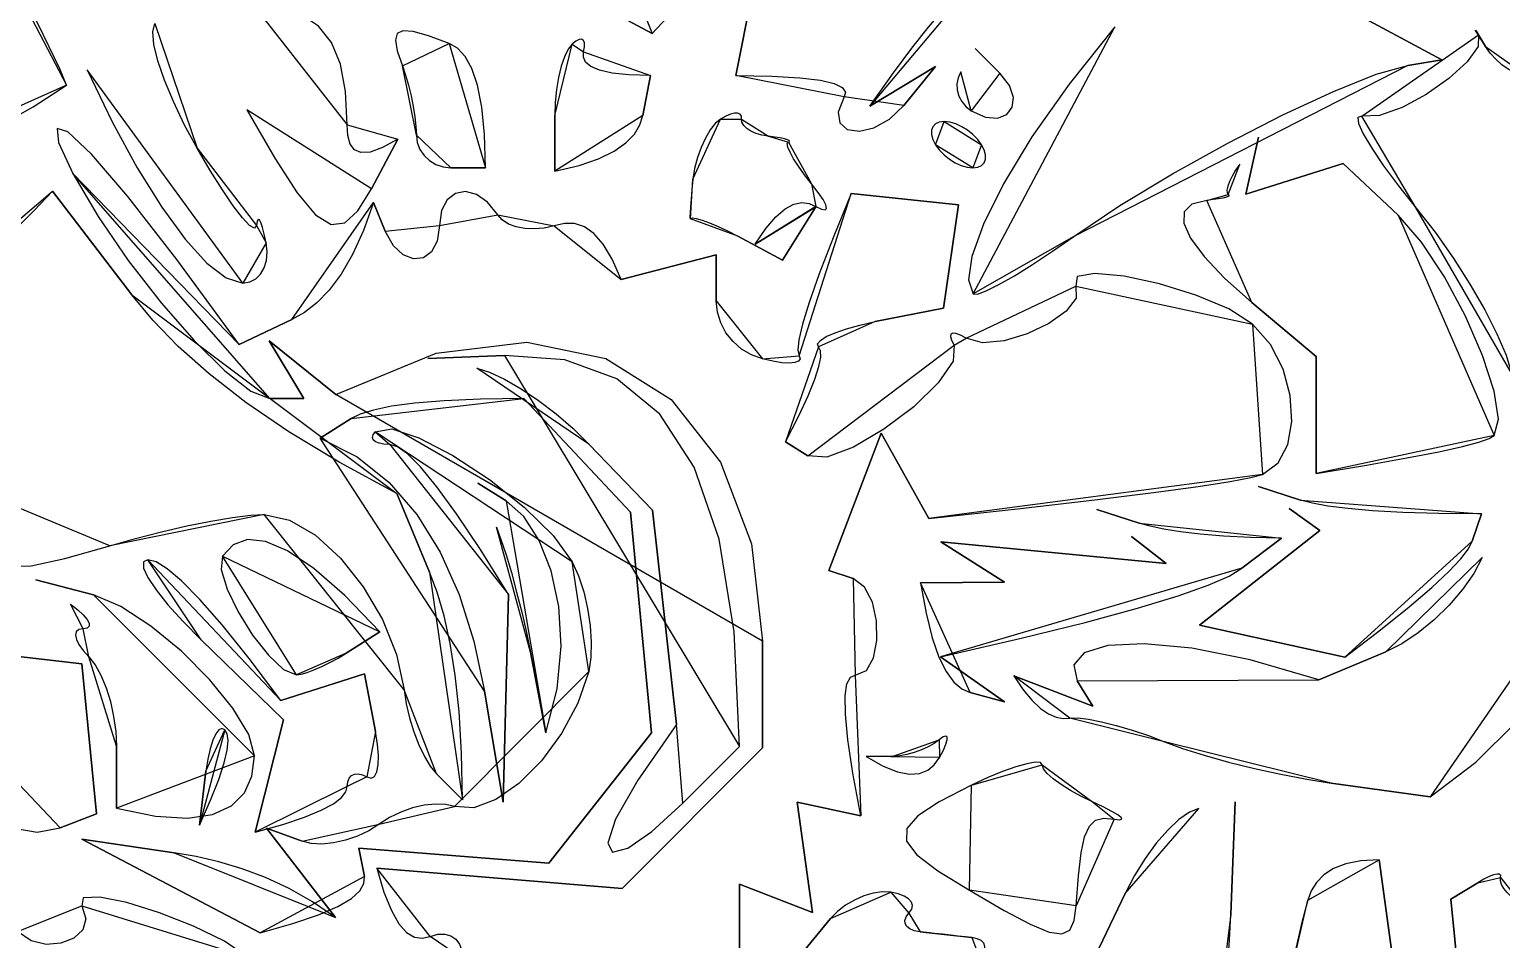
# Model space of a CAD drawing. Extents: x 0.3 to 49.4, y 16 to 54.1.
# Drawn here: x 38.52 to 41.019, y 26.405 to 27.951 of the extents above; entities that cross this region are included whole.
import ezdxf

# ---------------------------------------------------------------- set-up
doc = ezdxf.new("R2010")
doc.units = 0
doc.layers.get('0').update_dxf_attribs({"linetype": 'CONTINUOUS'})

msp = doc.modelspace()

# ---------------------------------------------------------------- linework, layer by layer
at = {"color": 178}
for points in [[(38.5827, 27.856), (38.5717, 27.8839), (38.5346, 27.9594), (38.4746, 28.0763), (38.3949, 28.2287), (38.2986, 28.4105), (38.1888, 28.6157), (38.0688, 28.8383), (38.5827, 27.856)], [(39.5769, 27.9434), (39.6106, 27.9794), (39.6306, 28.0076), (39.6368, 28.0296), (39.6289, 28.047), (39.6068, 28.0616), (39.5704, 28.075), (39.5195, 28.0888), (39.5769, 27.9434)], [(39.7466, 28.0094), (39.7194, 27.8723), (39.7466, 28.0094)], [(39.9466, 27.8202), (39.9868, 27.8766), (40.0197, 27.9208), (40.0461, 27.9541), (40.0664, 27.9774), (40.0814, 27.9921), (40.0917, 27.9991), (40.098, 27.9996), (39.9466, 27.8202)], [(40.9181, 27.8991), (40.732, 27.9987), (40.9181, 27.8991)], [(39.0594, 27.7885), (39.0565, 27.8449), (39.0478, 27.8913), (39.0327, 27.9281), (39.0109, 27.9558), (38.982, 27.9751), (38.9456, 27.9862), (38.9013, 27.9898), (39.0594, 27.7885)], [(39.4944, 27.9876), (39.5769, 27.9434), (39.4944, 27.9876)], [(38.8044, 27.7489), (38.7828, 27.7889), (38.7643, 27.8279), (38.7492, 27.8644), (38.7381, 27.8972), (38.7313, 27.9251), (38.7293, 27.9466), (38.7326, 27.9606), (38.8044, 27.7489)], [(39.2324, 27.9269), (39.1974, 27.9396), (39.1715, 27.9468), (39.154, 27.9482), (39.1441, 27.9435), (39.1412, 27.9322), (39.1444, 27.9141), (39.1531, 27.8887), (39.2324, 27.9269)], [(40.3626, 27.9552), (40.2849, 27.8575), (40.222, 27.768), (40.1737, 27.6883), (40.1397, 27.6201), (40.1199, 27.5652), (40.1141, 27.5251), (40.1219, 27.5017), (40.3626, 27.9552)], [(40.992, 27.9213), (40.9856, 27.9317), (40.9806, 27.9398), (40.9771, 27.9456), (40.9752, 27.9487), (40.975, 27.9492), (40.9765, 27.9469), (40.9799, 27.9416), (40.992, 27.9213)], [(39.2944, 27.7157), (39.2927, 27.7724), (39.288, 27.8188), (39.2807, 27.8557), (39.2711, 27.884), (39.2596, 27.9047), (39.2466, 27.9187), (39.2324, 27.9269), (39.2944, 27.7157)], [(39.4412, 27.9256), (39.4345, 27.9169), (39.4283, 27.9041), (39.4229, 27.8879), (39.4183, 27.869), (39.4148, 27.8483), (39.4126, 27.8264), (39.4118, 27.8042), (39.4412, 27.9256)], [(39.4608, 27.9126), (39.4623, 27.9211), (39.4621, 27.9275), (39.4604, 27.9317), (39.4574, 27.9338), (39.4531, 27.9335), (39.4477, 27.9308), (39.4412, 27.9256), (39.4608, 27.9126)], [(40.1676, 27.8764), (40.1257, 27.9183), (40.1676, 27.8764)], [(40.9799, 27.9416), (40.9794, 27.9215), (40.961, 27.8955), (40.93, 27.8671), (40.8914, 27.8401), (40.8504, 27.818), (40.8122, 27.8045), (40.7819, 27.8031), (40.9799, 27.9416)], [(41.0614, 27.8723), (41.0517, 27.8736), (41.0411, 27.8773), (41.0303, 27.8831), (41.0195, 27.8907), (41.0093, 27.8998), (40.9999, 27.9101), (40.992, 27.9213), (41.0614, 27.8723)], [(39.5743, 27.8723), (39.5376, 27.8734), (39.5091, 27.8764), (39.4878, 27.8812), (39.4731, 27.8874), (39.4642, 27.8949), (39.4604, 27.9034), (39.4608, 27.9126), (39.5743, 27.8723)], [(40.8601, 27.8894), (40.9181, 27.8991), (40.8601, 27.8894)], [(38.6181, 27.8821), (38.6605, 27.7939), (38.703, 27.7157), (38.7445, 27.6487), (38.7842, 27.5943), (38.821, 27.5538), (38.854, 27.5286), (38.8823, 27.5198), (38.6181, 27.8821)], [(39.1531, 27.8887), (39.1585, 27.8731), (39.1635, 27.8559), (39.1679, 27.8378), (39.1716, 27.8196), (39.1744, 27.8019), (39.1762, 27.7856), (39.1769, 27.7712), (39.1531, 27.8887)], [(39.5611, 27.8042), (39.5743, 27.8723), (39.5611, 27.8042)], [(39.7194, 27.8723), (39.7806, 27.8714), (39.8279, 27.8686), (39.8627, 27.8643), (39.8863, 27.8586), (39.9, 27.8519), (39.9052, 27.8442), (39.9031, 27.8359), (39.7194, 27.8723)], [(40.0581, 27.8874), (39.9466, 27.8202), (40.0581, 27.8874)], [(40.0047, 27.8215), (40.0581, 27.8874), (40.0047, 27.8215)], [(40.101, 27.8784), (40.0965, 27.8686), (40.0945, 27.8583), (40.095, 27.8478), (40.0977, 27.8375), (40.1027, 27.8279), (40.1098, 27.8194), (40.1188, 27.8124), (40.101, 27.8784)], [(40.1188, 27.8124), (40.1431, 27.8016), (40.1636, 27.8), (40.1791, 27.8061), (40.1884, 27.8184), (40.1904, 27.8352), (40.1839, 27.8551), (40.1676, 27.8764), (40.1188, 27.8124)], [(40.2931, 27.5992), (40.3713, 27.6516), (40.4605, 27.7054), (40.5546, 27.7577), (40.6477, 27.8054), (40.7337, 27.8452), (40.8065, 27.8743), (40.8601, 27.8894), (40.2931, 27.5992)], [(38.1577, 27.6657), (38.1818, 27.6648), (38.2316, 27.6793), (38.2991, 27.7056), (38.376, 27.7401), (38.4544, 27.779), (38.526, 27.8189), (38.5827, 27.856), (38.1577, 27.6657)], [(39.9031, 27.8359), (39.8927, 27.8102), (39.8955, 27.7917), (39.9085, 27.7808), (39.9289, 27.778), (39.9537, 27.7835), (39.9799, 27.7979), (40.0047, 27.8215), (39.9031, 27.8359)], [(38.889, 27.814), (38.9363, 27.732), (38.9746, 27.6731), (39.0058, 27.6359), (39.032, 27.6194), (39.0552, 27.622), (39.0774, 27.6427), (39.1005, 27.6801), (38.889, 27.814)], [(39.4118, 27.8042), (39.4118, 27.7099), (39.4118, 27.8042)], [(39.4118, 27.7099), (39.453, 27.7196), (39.4863, 27.731), (39.5126, 27.7438), (39.5326, 27.7578), (39.5469, 27.7727), (39.5561, 27.7883), (39.5611, 27.8042), (39.4118, 27.7099)], [(39.6934, 27.7984), (39.6844, 27.7908), (39.6756, 27.7799), (39.6675, 27.7661), (39.6602, 27.7503), (39.654, 27.7329), (39.6493, 27.7146), (39.6464, 27.6961), (39.6934, 27.7984)], [(39.729, 27.7984), (39.7286, 27.8032), (39.7263, 27.8064), (39.7223, 27.8081), (39.7168, 27.8081), (39.71, 27.8064), (39.7021, 27.8032), (39.6934, 27.7984), (39.729, 27.7984)], [(39.7746, 27.7691), (39.7636, 27.771), (39.7536, 27.7739), (39.7449, 27.7777), (39.7378, 27.7823), (39.7326, 27.7873), (39.7296, 27.7928), (39.729, 27.7984), (39.7746, 27.7691)], [(40.073, 27.794), (40.0647, 27.793), (40.0583, 27.79), (40.0539, 27.7854), (40.0516, 27.7793), (40.0515, 27.772), (40.0536, 27.7638), (40.0581, 27.7548), (40.073, 27.794)], [(40.1364, 27.7548), (40.1298, 27.7638), (40.1218, 27.772), (40.1127, 27.7793), (40.1028, 27.7854), (40.0927, 27.79), (40.0826, 27.793), (40.073, 27.794), (40.1364, 27.7548)], [(40.7819, 27.8031), (40.7754, 27.8011), (40.7764, 27.7907), (40.7844, 27.773), (40.7988, 27.7488), (40.819, 27.7191), (40.8444, 27.6849), (40.8745, 27.6472), (40.7819, 27.8031)], [(38.8759, 27.4155), (38.7704, 27.5598), (38.6869, 27.6669), (38.6252, 27.7386), (38.5852, 27.7766), (38.5667, 27.7826), (38.5695, 27.7585), (38.5937, 27.7059), (38.8759, 27.4155)], [(39.1455, 27.7643), (39.1191, 27.7498), (39.0983, 27.7424), (39.0827, 27.7414), (39.0716, 27.7461), (39.0644, 27.756), (39.0605, 27.7703), (39.0594, 27.7885), (39.1455, 27.7643)], [(39.1769, 27.7712), (39.1784, 27.7585), (39.1829, 27.7468), (39.1898, 27.7365), (39.1989, 27.7279), (39.2098, 27.7213), (39.2222, 27.7171), (39.2356, 27.7157), (39.1769, 27.7712)], [(39.8085, 27.7594), (39.8105, 27.7605), (39.8099, 27.7619), (39.8069, 27.7633), (39.8016, 27.7649), (39.7944, 27.7664), (39.7853, 27.7678), (39.7746, 27.7691), (39.8085, 27.7594)], [(38.9052, 27.6178), (38.9018, 27.6133), (38.8938, 27.6179), (38.8816, 27.6308), (38.866, 27.6512), (38.8475, 27.6782), (38.8267, 27.711), (38.8044, 27.7489), (38.9052, 27.6178)], [(39.1005, 27.6801), (39.1455, 27.7643), (39.1005, 27.6801)], [(39.8477, 27.6886), (39.8358, 27.7038), (39.8256, 27.7181), (39.8173, 27.7309), (39.8112, 27.7419), (39.8076, 27.7506), (39.8066, 27.7566), (39.8085, 27.7594), (39.8477, 27.6886)], [(40.0581, 27.7548), (40.0646, 27.7459), (40.0727, 27.7376), (40.0818, 27.7304), (40.0917, 27.7243), (40.1018, 27.7197), (40.1119, 27.7167), (40.1214, 27.7157), (40.0581, 27.7548)], [(40.1214, 27.7157), (40.1298, 27.7167), (40.1362, 27.7197), (40.1406, 27.7243), (40.1429, 27.7304), (40.143, 27.7376), (40.1409, 27.7459), (40.1364, 27.7548), (40.1214, 27.7157)], [(40.5848, 27.6706), (40.6064, 27.7674), (40.5848, 27.6706)], [(40.5747, 27.722), (40.5678, 27.7114), (40.562, 27.7014), (40.5576, 27.6923), (40.5545, 27.6843), (40.553, 27.6778), (40.5532, 27.6731), (40.5551, 27.6705), (40.5747, 27.722)], [(40.7501, 27.7231), (40.5848, 27.6706), (40.7501, 27.7231)], [(40.8436, 27.6353), (40.7501, 27.7231), (40.8436, 27.6353)], [(38.5937, 27.7059), (38.6364, 27.6327), (38.6877, 27.558), (38.7433, 27.4863), (38.7993, 27.4223), (38.8514, 27.3708), (38.8957, 27.3365), (38.9279, 27.324), (38.5937, 27.7059)], [(39.2356, 27.7157), (39.2944, 27.7157), (39.2356, 27.7157)], [(39.6464, 27.6961), (39.6445, 27.6785), (39.6431, 27.6629), (39.642, 27.6496), (39.6414, 27.6392), (39.6412, 27.632), (39.6415, 27.6284), (39.6423, 27.6289), (39.6464, 27.6961)], [(38.5593, 27.6759), (38.528, 27.6433), (38.5048, 27.6199), (38.4888, 27.605), (38.4792, 27.5974), (38.4753, 27.5963), (38.4763, 27.6008), (38.4814, 27.6099), (38.5593, 27.6759)], [(38.6938, 27.4998), (38.5593, 27.6759), (38.6938, 27.4998)], [(39.3149, 27.6357), (39.2977, 27.6573), (39.279, 27.6704), (39.2603, 27.6753), (39.2432, 27.6722), (39.2291, 27.6614), (39.2195, 27.6431), (39.216, 27.6178), (39.3149, 27.6357)], [(39.9152, 27.6718), (39.8843, 27.5965), (39.8606, 27.5353), (39.8435, 27.487), (39.8322, 27.4502), (39.8261, 27.4237), (39.8245, 27.4062), (39.8266, 27.3966), (39.9152, 27.6718)], [(39.8552, 27.65), (39.8647, 27.6452), (39.8706, 27.6442), (39.8729, 27.6467), (39.8718, 27.6526), (39.8672, 27.6617), (39.8591, 27.6737), (39.8477, 27.6886), (39.8552, 27.65)], [(40.0972, 27.6527), (39.9152, 27.6718), (40.0972, 27.6527)], [(40.5551, 27.6705), (40.5566, 27.6691), (40.5555, 27.6675), (40.552, 27.6659), (40.5463, 27.6643), (40.5387, 27.6628), (40.5294, 27.6615), (40.5186, 27.6603), (40.5551, 27.6705)], [(39.1038, 27.6569), (39.0869, 27.6089), (39.0686, 27.5684), (39.0492, 27.5349), (39.0289, 27.5078), (39.008, 27.4863), (38.9868, 27.4699), (38.9656, 27.4579), (39.1038, 27.6569)], [(39.124, 27.608), (39.1038, 27.6569), (39.124, 27.608)], [(39.7522, 27.5861), (39.7704, 27.6128), (39.7874, 27.6325), (39.8032, 27.6459), (39.8178, 27.6536), (39.8313, 27.6565), (39.8438, 27.655), (39.8552, 27.65), (39.7522, 27.5861)], [(39.8548, 27.6494), (39.7522, 27.5861), (39.8548, 27.6494)], [(39.7987, 27.5588), (39.8548, 27.6494), (39.7987, 27.5588)], [(40.0718, 27.4775), (40.0972, 27.6527), (40.0718, 27.4775)], [(40.5186, 27.6603), (40.4934, 27.6541), (40.4806, 27.641), (40.4799, 27.6216), (40.4912, 27.5961), (40.5143, 27.5649), (40.5491, 27.5284), (40.5954, 27.487), (40.5186, 27.6603)], [(40.8745, 27.6472), (40.9065, 27.6061), (40.9371, 27.5625), (40.9655, 27.5181), (40.9906, 27.4747), (41.0115, 27.4338), (41.0271, 27.3973), (41.0364, 27.3669), (40.8745, 27.6472)], [(38.9218, 27.5884), (38.9187, 27.603), (38.9157, 27.6145), (38.9129, 27.6226), (38.9103, 27.6271), (38.9081, 27.6279), (38.9064, 27.6249), (38.9052, 27.6178), (38.9218, 27.5884)], [(39.216, 27.6178), (39.2124, 27.5912), (39.2027, 27.5728), (39.1887, 27.5626), (39.172, 27.5608), (39.1546, 27.5677), (39.138, 27.5833), (39.124, 27.608), (39.216, 27.6178)], [(39.4105, 27.6173), (39.3937, 27.6133), (39.377, 27.6117), (39.361, 27.6124), (39.3462, 27.6152), (39.3332, 27.6201), (39.3225, 27.627), (39.3149, 27.6357), (39.4105, 27.6173)], [(39.5246, 27.5259), (39.5095, 27.5603), (39.4941, 27.5861), (39.4783, 27.6042), (39.4621, 27.6155), (39.4454, 27.6209), (39.4282, 27.6212), (39.4105, 27.6173), (39.5246, 27.5259)], [(39.6423, 27.6289), (39.6454, 27.6304), (39.6521, 27.6297), (39.6619, 27.6269), (39.6744, 27.6224), (39.689, 27.6161), (39.7053, 27.6084), (39.7228, 27.5994), (39.6423, 27.6289)], [(41.0068, 27.261), (41.0143, 27.289), (41.0067, 27.3366), (40.9869, 27.3971), (40.9578, 27.4639), (40.9223, 27.5302), (40.8832, 27.5896), (40.8436, 27.6353), (41.0068, 27.261)], [(39.7228, 27.5994), (39.7987, 27.5588), (39.7228, 27.5994)], [(40.1219, 27.5017), (40.1294, 27.5013), (40.1443, 27.5067), (40.1655, 27.5173), (40.1921, 27.5324), (40.2229, 27.5515), (40.2569, 27.574), (40.2931, 27.5992), (40.1219, 27.5017)], [(38.8823, 27.5198), (38.894, 27.5217), (38.9041, 27.5268), (38.9123, 27.5349), (38.9184, 27.5455), (38.9222, 27.5583), (38.9234, 27.5727), (38.9218, 27.5884), (38.8823, 27.5198)], [(39.686, 27.5681), (39.5246, 27.5259), (39.686, 27.5681)], [(39.686, 27.4898), (39.686, 27.5681), (39.686, 27.4898)], [(40.5966, 27.4503), (40.556, 27.4761), (40.5004, 27.4995), (40.4383, 27.5185), (40.3783, 27.5314), (40.3289, 27.5363), (40.2987, 27.5313), (40.2962, 27.5147), (40.5966, 27.4503)], [(39.1436, 27.1627), (39.0456, 27.2156), (38.9605, 27.2671), (38.8872, 27.3172), (38.8249, 27.3657), (38.7725, 27.4124), (38.7292, 27.4571), (38.6938, 27.4998), (39.1436, 27.1627)], [(40.2962, 27.5147), (40.2972, 27.4942), (40.2803, 27.4723), (40.2508, 27.4512), (40.2137, 27.4336), (40.1745, 27.4219), (40.1381, 27.4186), (40.11, 27.4262), (40.2962, 27.5147)], [(39.7644, 27.391), (39.7457, 27.3978), (39.729, 27.4078), (39.7145, 27.4206), (39.7025, 27.4356), (39.6936, 27.4524), (39.688, 27.4707), (39.686, 27.4898), (39.7644, 27.391)], [(39.9559, 27.4544), (40.0718, 27.4775), (39.9559, 27.4544)], [(40.5954, 27.487), (40.7043, 27.3954), (40.5954, 27.487)], [(38.9656, 27.4579), (38.8759, 27.4155), (38.9656, 27.4579)], [(39.8595, 27.4116), (39.8581, 27.4167), (39.8628, 27.4226), (39.8728, 27.4289), (39.8878, 27.4356), (39.907, 27.4422), (39.9299, 27.4485), (39.9559, 27.4544), (39.8595, 27.4116)], [(40.6132, 27.195), (40.6399, 27.2144), (40.6565, 27.2457), (40.6633, 27.2851), (40.6604, 27.3291), (40.6482, 27.3737), (40.6268, 27.4153), (40.5966, 27.4503), (40.6132, 27.195)], [(38.9857, 27.324), (38.9268, 27.4219), (38.9857, 27.324)], [(38.9268, 27.4219), (39.04, 27.3305), (38.9268, 27.4219)], [(39.04, 27.3305), (39.2104, 27.401), (39.3645, 27.4198), (39.4987, 27.3919), (39.6095, 27.3221), (39.6931, 27.2155), (39.7459, 27.077), (39.7643, 26.9117), (39.04, 27.3305)], [(40.11, 27.4262), (40.1004, 27.4315), (40.0928, 27.4343), (40.0874, 27.4349), (40.0842, 27.4331), (40.0835, 27.4291), (40.0853, 27.4229), (40.0897, 27.4146), (40.11, 27.4262)], [(39.3263, 27.397), (39.1964, 27.3917), (39.3263, 27.397)], [(39.7252, 26.733), (39.7165, 26.9277), (39.6907, 27.085), (39.6485, 27.2075), (39.5903, 27.2974), (39.5169, 27.3574), (39.4287, 27.3898), (39.3263, 27.397), (39.7252, 26.733)], [(39.8266, 27.3966), (39.8282, 27.3912), (39.8257, 27.3872), (39.8194, 27.3848), (39.8098, 27.3839), (39.7971, 27.3847), (39.7819, 27.387), (39.7644, 27.391), (39.8266, 27.3966)], [(39.8033, 27.2504), (39.8255, 27.2934), (39.842, 27.3285), (39.8535, 27.3566), (39.8604, 27.3782), (39.8633, 27.3941), (39.8629, 27.4051), (39.8595, 27.4116), (39.8033, 27.2504)], [(40.0897, 27.4146), (40.0882, 27.3871), (40.0629, 27.3503), (40.0212, 27.31), (39.9707, 27.2717), (39.919, 27.2413), (39.8735, 27.2244), (39.8417, 27.2267), (40.0897, 27.4146)], [(40.7043, 27.3954), (40.7043, 27.1963), (40.7043, 27.3954)], [(39.2792, 27.3754), (39.3009, 27.3687), (39.3265, 27.3568), (39.3546, 27.3405), (39.3841, 27.3205), (39.4139, 27.2977), (39.4428, 27.2728), (39.4697, 27.2466), (39.2792, 27.3754)], [(38.9279, 27.324), (38.9857, 27.324), (38.9279, 27.324)], [(39.359, 27.324), (39.2855, 27.3228), (39.2243, 27.32), (39.1743, 27.3159), (39.1345, 27.3106), (39.1039, 27.3043), (39.0814, 27.2973), (39.0659, 27.2897), (39.359, 27.324)], [(39.5406, 27.1307), (39.359, 27.324), (39.5406, 27.1307)], [(39.0659, 27.2897), (39.0136, 27.2566), (39.0659, 27.2897)], [(39.1069, 27.2671), (39.1349, 27.2721), (39.1812, 27.2572), (39.2389, 27.2271), (39.3008, 27.1863), (39.3599, 27.1396), (39.4092, 27.0915), (39.4416, 27.0467), (39.1069, 27.2671)], [(39.0136, 27.2566), (39.0761, 27.2247), (39.1308, 27.181), (39.1778, 27.1267), (39.2173, 27.0629), (39.2495, 26.9909), (39.2746, 26.9119), (39.2926, 26.8271), (39.0136, 27.2566)], [(39.1317, 27.2457), (39.1217, 27.2463), (39.1136, 27.2479), (39.1076, 27.2504), (39.1037, 27.2537), (39.1022, 27.2577), (39.1032, 27.2622), (39.1069, 27.2671), (39.1317, 27.2457)], [(39.3332, 26.9911), (39.2855, 27.0673), (39.2451, 27.1279), (39.2114, 27.1741), (39.1838, 27.2076), (39.1618, 27.2297), (39.1446, 27.2419), (39.1317, 27.2457), (39.3332, 26.9911)], [(39.4697, 27.2466), (39.5775, 27.1341), (39.4697, 27.2466)], [(39.8417, 27.2267), (39.8033, 27.2504), (39.8417, 27.2267)], [(39.8769, 27.0319), (39.9657, 27.2653), (39.8769, 27.0319)], [(39.9657, 27.2653), (40.047, 27.12), (39.9657, 27.2653)], [(40.7043, 27.1963), (40.7898, 27.2106), (40.8587, 27.2229), (40.9125, 27.2335), (40.9527, 27.2424), (40.9808, 27.2499), (40.9984, 27.256), (41.0068, 27.261), (40.7043, 27.1963)], [(40.047, 27.12), (40.2024, 27.137), (40.3286, 27.1516), (40.4282, 27.164), (40.5039, 27.1743), (40.5582, 27.1828), (40.5938, 27.1896), (40.6132, 27.195), (40.047, 27.12)], [(39.3293, 27.1504), (39.281, 27.1802), (39.3293, 27.1504)], [(40.6781, 27.1515), (40.6064, 27.1747), (40.6781, 27.1515)], [(38.4327, 27.1668), (38.4344, 27.1125), (38.4414, 27.0739), (38.4566, 27.0497), (38.4829, 27.0388), (38.523, 27.04), (38.5799, 27.0521), (38.6564, 27.0739), (38.4327, 27.1668)], [(39.1994, 27.0292), (39.1436, 27.1627), (39.1994, 27.0292)], [(39.3969, 26.7561), (39.4157, 26.8309), (39.4224, 26.9031), (39.4185, 26.9707), (39.4056, 27.0313), (39.3854, 27.083), (39.3594, 27.1234), (39.3293, 27.1504), (39.3969, 26.7561)], [(40.985, 27.1282), (40.9127, 27.1288), (40.8514, 27.1306), (40.8001, 27.1333), (40.7581, 27.1369), (40.7244, 27.1413), (40.698, 27.1461), (40.6781, 27.1515), (40.985, 27.1282)], [(38.6564, 27.0739), (38.6998, 27.0863), (38.7439, 27.0976), (38.7871, 27.1075), (38.8278, 27.1158), (38.8644, 27.122), (38.8952, 27.1258), (38.9187, 27.127), (38.6564, 27.0739)], [(38.9187, 27.127), (38.9615, 27.1173), (39.0053, 27.0916), (39.0478, 27.0529), (39.0866, 27.0043), (39.1191, 26.9487), (39.143, 26.8894), (39.1559, 26.8292), (38.9187, 27.127)], [(39.5762, 26.7561), (39.5406, 27.1307), (39.5762, 26.7561)], [(39.5775, 27.1341), (39.6185, 26.7704), (39.5775, 27.1341)], [(40.404, 27.1123), (40.3322, 27.1356), (40.404, 27.1123)], [(40.6586, 27.1373), (40.7109, 27.0999), (40.6586, 27.1373)], [(40.9695, 27.0816), (40.985, 27.1282), (40.9695, 27.0816)], [(39.3126, 27.1052), (39.3205, 27.0845), (39.3291, 27.0584), (39.3381, 27.0282), (39.3471, 26.9953), (39.3557, 26.961), (39.3636, 26.9265), (39.3705, 26.8932), (39.3126, 27.1052)], [(40.6456, 27.0865), (40.5928, 27.0879), (40.547, 27.0902), (40.5076, 27.0935), (40.4742, 27.0974), (40.4461, 27.1019), (40.4229, 27.1069), (40.404, 27.1123), (40.6456, 27.0865)], [(40.7109, 27.0999), (40.5064, 26.939), (40.7109, 27.0999)], [(40.8981, 26.6478), (40.9753, 26.7066), (41.0436, 26.7738), (41.1019, 26.8456), (41.1491, 26.9184), (41.1841, 26.9883), (41.2059, 27.0517), (41.2135, 27.1047), (40.8981, 26.6478)], [(39.115, 26.9276), (39.0551, 26.9895), (39.003, 27.035), (38.9583, 27.0651), (38.9208, 27.0812), (38.8901, 27.0842), (38.8659, 27.0755), (38.8479, 27.0562), (39.115, 26.9276)], [(40.4497, 27.0439), (40.0671, 27.0806), (40.4497, 27.0439)], [(40.0671, 27.0806), (40.1756, 27.0119), (40.0671, 27.0806)], [(40.391, 27.0897), (40.4497, 27.0439), (40.391, 27.0897)], [(40.5785, 27.0356), (40.6456, 27.0865), (40.5785, 27.0356)], [(40.7529, 26.8849), (40.8135, 26.9311), (40.8625, 26.9703), (40.9008, 27.0031), (40.9297, 27.0301), (40.95, 27.0518), (40.963, 27.0688), (40.9695, 27.0816), (40.7529, 26.8849)], [(38.721, 27.0499), (38.7134, 27.0463), (38.7136, 27.036), (38.721, 27.0199), (38.735, 26.9989), (38.7551, 26.9737), (38.7807, 26.9452), (38.8113, 26.9142), (38.721, 27.0499)], [(38.9469, 26.8112), (38.8928, 26.8827), (38.8471, 26.9394), (38.8092, 26.9828), (38.7783, 27.0142), (38.7538, 27.0349), (38.7349, 27.0463), (38.721, 27.0499), (38.9469, 26.8112)], [(38.8479, 27.0562), (38.8456, 27.0337), (38.8554, 27.0004), (38.8742, 26.9615), (38.8987, 26.9223), (38.9255, 26.8879), (38.9515, 26.8636), (38.9735, 26.8546), (38.8479, 27.0562)], [(39.4416, 27.0467), (39.4523, 27.0226), (39.461, 26.9958), (39.4676, 26.9674), (39.472, 26.9385), (39.4738, 26.9103), (39.473, 26.8839), (39.4694, 26.8605), (39.4416, 27.0467)], [(40.9866, 27.054), (40.9721, 27.0269), (40.953, 26.9995), (40.9302, 26.9728), (40.9048, 26.948), (40.8777, 26.9258), (40.85, 26.9073), (40.8227, 26.8936), (40.9866, 27.054)], [(39.2552, 26.6425), (39.2537, 26.7219), (39.2495, 26.7922), (39.2429, 26.854), (39.2342, 26.908), (39.2239, 26.9548), (39.2122, 26.995), (39.1994, 27.0292), (39.2552, 26.6425)], [(39.9186, 27.018), (39.8769, 27.0319), (39.9186, 27.018)], [(39.922, 26.854), (39.9408, 26.8622), (39.9531, 26.8835), (39.9588, 26.9131), (39.9581, 26.9462), (39.9511, 26.9779), (39.9379, 27.0035), (39.9186, 27.018), (39.922, 26.854)], [(40.0666, 26.8851), (40.2016, 26.9163), (40.3124, 26.9438), (40.4012, 26.9679), (40.4701, 26.9889), (40.5212, 27.007), (40.5566, 27.0225), (40.5785, 27.0356), (40.0666, 26.8851)], [(38.6285, 26.9903), (38.5306, 27.0158), (38.6285, 26.9903)], [(40.1756, 27.0119), (40.033, 27.0107), (40.1756, 27.0119)], [(40.033, 27.0107), (40.0421, 26.9593), (40.0525, 26.9177), (40.064, 26.8849), (40.0764, 26.8601), (40.0895, 26.8424), (40.103, 26.8309), (40.1168, 26.8247), (40.033, 27.0107)], [(38.5894, 26.9747), (38.6018, 26.9653), (38.6114, 26.9566), (38.6179, 26.9489), (38.6212, 26.9424), (38.6212, 26.9374), (38.6179, 26.9342), (38.6109, 26.933), (38.5894, 26.9747)], [(38.9019, 26.717), (38.8922, 26.7535), (38.8653, 26.7983), (38.8258, 26.8468), (38.7779, 26.8947), (38.7261, 26.9375), (38.6749, 26.9708), (38.6285, 26.9903), (38.9019, 26.717)], [(39.3243, 26.6386), (39.3332, 26.9911), (39.3243, 26.6386)], [(38.6109, 26.933), (38.6037, 26.9316), (38.5994, 26.9279), (38.598, 26.9222), (38.5996, 26.9148), (38.6039, 26.906), (38.611, 26.8961), (38.6207, 26.8854), (38.6109, 26.933)], [(39.0578, 26.8914), (39.115, 26.9276), (39.0578, 26.8914)], [(40.5064, 26.939), (40.7529, 26.8849), (40.5064, 26.939)], [(38.609, 26.8736), (38.3935, 26.8984), (38.609, 26.8736)], [(38.8113, 26.9142), (38.951, 26.7785), (38.8113, 26.9142)], [(39.3705, 26.8932), (39.3969, 26.7561), (39.3705, 26.8932)], [(39.7643, 26.9117), (39.7643, 26.7305), (39.7643, 26.9117)], [(40.7089, 26.8464), (40.5926, 26.8801), (40.4933, 26.9), (40.4123, 26.9076), (40.351, 26.9044), (40.3108, 26.8919), (40.293, 26.8714), (40.2989, 26.8446), (40.7089, 26.8464)], [(40.8227, 26.8936), (40.7089, 26.8464), (40.8227, 26.8936)], [(38.6335, 26.6185), (38.609, 26.8736), (38.6335, 26.6185)], [(38.6207, 26.8854), (38.6314, 26.8718), (38.6413, 26.854), (38.6501, 26.8328), (38.6573, 26.8093), (38.6629, 26.7842), (38.6665, 26.7585), (38.6677, 26.7333), (38.6207, 26.8854)], [(38.9735, 26.8546), (38.9812, 26.8557), (38.9912, 26.8586), (39.003, 26.863), (39.0161, 26.8687), (39.0299, 26.8755), (39.044, 26.8831), (39.0578, 26.8914), (38.9735, 26.8546)], [(40.1756, 26.8089), (40.0666, 26.8851), (40.1756, 26.8089)], [(39.089, 26.8563), (38.9469, 26.8112), (39.089, 26.8563)], [(39.1077, 26.7584), (39.089, 26.8563), (39.1077, 26.7584)], [(39.4694, 26.8605), (39.451, 26.8067), (39.4233, 26.7552), (39.389, 26.7088), (39.3509, 26.6704), (39.3118, 26.6428), (39.2744, 26.6287), (39.2416, 26.6309), (39.4694, 26.8605)], [(39.9315, 26.6155), (39.9181, 26.6876), (39.9095, 26.7446), (39.9052, 26.7879), (39.9049, 26.819), (39.9078, 26.8394), (39.9137, 26.8506), (39.922, 26.854), (39.9315, 26.6155)], [(40.3255, 26.8016), (40.1911, 26.8531), (40.3255, 26.8016)], [(40.1911, 26.8531), (40.207, 26.8295), (40.2222, 26.8112), (40.2366, 26.7976), (40.2502, 26.7883), (40.263, 26.7827), (40.275, 26.7804), (40.2862, 26.7809), (40.1911, 26.8531)], [(40.2989, 26.8446), (40.3255, 26.8016), (40.2989, 26.8446)], [(39.1559, 26.8292), (39.1596, 26.8056), (39.1652, 26.7816), (39.1724, 26.7581), (39.1809, 26.7361), (39.1904, 26.7162), (39.2005, 26.6995), (39.2109, 26.6868), (39.1559, 26.8292)], [(39.2926, 26.8271), (39.3243, 26.6386), (39.2926, 26.8271)], [(40.1168, 26.8247), (40.1756, 26.8089), (40.1168, 26.8247)], [(38.3935, 26.7831), (38.3986, 26.7295), (38.4129, 26.6822), (38.435, 26.6428), (38.4633, 26.6128), (38.4966, 26.5938), (38.5332, 26.5873), (38.5718, 26.5948), (38.3935, 26.7831)], [(38.951, 26.7785), (38.9031, 26.5873), (38.951, 26.7785)], [(39.6185, 26.7704), (39.5529, 26.6759), (39.515, 26.6094), (39.5017, 26.5691), (39.5097, 26.5534), (39.5357, 26.5605), (39.5766, 26.5889), (39.629, 26.6368), (39.6185, 26.7704)], [(40.2862, 26.7809), (40.2998, 26.7814), (40.3181, 26.7793), (40.3403, 26.7751), (40.3652, 26.7689), (40.392, 26.761), (40.4196, 26.7517), (40.447, 26.7411), (40.2862, 26.7809)], [(38.8088, 26.5995), (38.8275, 26.6421), (38.8412, 26.6771), (38.8504, 26.7051), (38.8556, 26.7269), (38.8572, 26.7431), (38.8558, 26.7543), (38.8518, 26.7613), (38.8088, 26.5995)], [(38.8518, 26.7613), (38.8467, 26.7637), (38.8414, 26.7613), (38.8361, 26.7544), (38.8311, 26.7435), (38.8266, 26.7291), (38.8227, 26.7114), (38.8196, 26.6911), (38.8518, 26.7613)], [(39.0929, 26.6813), (39.1, 26.6791), (39.1057, 26.6822), (39.1097, 26.6899), (39.112, 26.7019), (39.1125, 26.7176), (39.1111, 26.7366), (39.1077, 26.7584), (39.0929, 26.6813)], [(39.4016, 26.535), (39.5762, 26.7561), (39.4016, 26.535)], [(40.0646, 26.7445), (40.0559, 26.7382), (40.0456, 26.7323), (40.0342, 26.7271), (40.022, 26.7228), (40.0097, 26.7194), (39.9976, 26.7172), (39.9863, 26.7164), (40.0646, 26.7445)], [(40.065, 26.7146), (40.0715, 26.727), (40.0758, 26.7369), (40.0779, 26.7443), (40.0779, 26.749), (40.0756, 26.7507), (40.0712, 26.7492), (40.0646, 26.7445), (40.065, 26.7146)], [(38.6677, 26.7333), (38.6677, 26.6282), (38.6677, 26.7333)], [(39.7643, 26.7305), (39.526, 26.4921), (39.7643, 26.7305)], [(39.629, 26.6368), (39.7252, 26.733), (39.629, 26.6368)], [(40.447, 26.7411), (40.4777, 26.7297), (40.5145, 26.7181), (40.5557, 26.7066), (40.5996, 26.6957), (40.6444, 26.6858), (40.6884, 26.6774), (40.7299, 26.6709), (40.447, 26.7411)], [(38.6677, 26.6282), (38.7341, 26.6146), (38.7882, 26.6115), (38.8309, 26.6177), (38.8628, 26.6323), (38.8848, 26.6544), (38.8976, 26.6829), (38.9019, 26.717), (38.6677, 26.6282)], [(39.9863, 26.7164), (39.9406, 26.7158), (39.9863, 26.7164)], [(39.9406, 26.7158), (39.9691, 26.6996), (39.9935, 26.6899), (40.014, 26.686), (40.031, 26.6872), (40.045, 26.6928), (40.0562, 26.7021), (40.065, 26.7146), (39.9406, 26.7158)], [(40.2393, 26.7017), (40.2362, 26.7056), (40.2272, 26.7063), (40.213, 26.7038), (40.1944, 26.6985), (40.1721, 26.6905), (40.1469, 26.6801), (40.1195, 26.6674), (40.2393, 26.7017)], [(40.3248, 26.639), (40.3052, 26.6485), (40.2872, 26.6585), (40.2713, 26.6685), (40.258, 26.6782), (40.2479, 26.6873), (40.2415, 26.6952), (40.2393, 26.7017), (40.3248, 26.639)], [(38.8196, 26.6911), (38.8088, 26.5995), (38.8196, 26.6911)], [(39.0594, 26.6651), (39.0602, 26.673), (39.0628, 26.6792), (39.0667, 26.6836), (39.0719, 26.6861), (39.0782, 26.6866), (39.0852, 26.685), (39.0929, 26.6813), (39.0594, 26.6651)], [(39.2109, 26.6868), (39.2552, 26.6425), (39.2109, 26.6868)], [(40.7299, 26.6709), (40.8981, 26.6478), (40.7299, 26.6709)], [(38.9031, 26.5873), (38.9499, 26.6005), (38.987, 26.613), (39.0154, 26.6248), (39.036, 26.6359), (39.0496, 26.6463), (39.0571, 26.656), (39.0594, 26.6651), (38.9031, 26.5873)], [(40.1195, 26.6674), (40.0647, 26.6393), (40.028, 26.6155), (40.0095, 26.5939), (40.0091, 26.5725), (40.0267, 26.5492), (40.0623, 26.522), (40.1159, 26.4888), (40.1195, 26.6674)], [(38.5718, 26.5948), (38.6335, 26.6185), (38.5718, 26.5948)], [(39.2416, 26.6309), (39.2267, 26.6345), (39.2093, 26.6352), (39.1903, 26.6332), (39.1705, 26.6286), (39.1506, 26.6216), (39.1314, 26.6124), (39.1138, 26.6011), (39.2416, 26.6309)], [(39.8495, 26.4514), (39.8231, 26.6386), (39.8495, 26.4514)], [(39.8231, 26.6386), (39.9315, 26.6155), (39.8231, 26.6386)], [(40.3616, 26.6096), (40.3705, 26.6085), (40.3743, 26.6094), (40.3733, 26.6123), (40.3676, 26.6168), (40.3574, 26.6229), (40.3431, 26.6304), (40.3248, 26.639), (40.3616, 26.6096)], [(40.5052, 26.6275), (40.4893, 26.6213), (40.4715, 26.6089), (40.4525, 26.591), (40.4331, 26.5687), (40.414, 26.5427), (40.3961, 26.514), (40.38, 26.4835), (40.5052, 26.6275)], [(40.5597, 26.4486), (40.5672, 26.6392), (40.5597, 26.4486)], [(38.9827, 26.572), (38.9223, 26.5945), (38.9827, 26.572)], [(38.9223, 26.5945), (39.0398, 26.4428), (38.9223, 26.5945)], [(39.1138, 26.6011), (39.096, 26.5899), (39.0766, 26.5807), (39.0563, 26.5738), (39.036, 26.5693), (39.0164, 26.5674), (38.9983, 26.5682), (38.9827, 26.572), (39.1138, 26.6011)], [(40.2968, 26.4624), (40.3008, 26.5136), (40.3054, 26.5522), (40.3114, 26.5799), (40.3194, 26.598), (40.33, 26.608), (40.3438, 26.6114), (40.3616, 26.6096), (40.2968, 26.4624)], [(38.7656, 26.5526), (38.609, 26.5754), (38.7656, 26.5526)], [(38.609, 26.5754), (38.9114, 26.4169), (38.609, 26.5754)], [(39.0398, 26.4428), (39.0004, 26.4695), (38.9607, 26.4919), (38.9208, 26.5104), (38.881, 26.5254), (38.8417, 26.5372), (38.8032, 26.5461), (38.7656, 26.5526), (39.0398, 26.4428)], [(39.0885, 26.512), (39.0789, 26.5603), (39.0885, 26.512)], [(39.0789, 26.5603), (39.4016, 26.535), (39.0789, 26.5603)], [(39.526, 26.4921), (39.1095, 26.5267), (39.526, 26.4921)], [(39.1095, 26.5267), (39.1218, 26.4856), (39.1344, 26.4543), (39.1472, 26.4318), (39.1602, 26.4171), (39.1734, 26.4094), (39.1868, 26.4075), (39.2003, 26.4105), (39.1095, 26.5267)], [(40.8112, 26.5407), (40.7802, 26.5389), (40.7546, 26.5337), (40.7339, 26.5256), (40.7175, 26.515), (40.7051, 26.5022), (40.6962, 26.4878), (40.6903, 26.4722), (40.8112, 26.5407)], [(40.8361, 26.359), (40.8112, 26.5407), (40.8361, 26.359)], [(38.9114, 26.4169), (38.967, 26.4322), (39.0107, 26.447), (39.0435, 26.4612), (39.0666, 26.4749), (39.081, 26.4879), (39.0879, 26.5003), (39.0885, 26.512), (38.9114, 26.4169)], [(39.7252, 26.3396), (39.7252, 26.4991), (39.7252, 26.3396)], [(39.7252, 26.4991), (39.8495, 26.4514), (39.7252, 26.4991)], [(40.9789, 26.5018), (40.9334, 26.4737), (40.9789, 26.5018)], [(41.0176, 26.5103), (41.018, 26.514), (41.0159, 26.516), (41.0118, 26.5163), (41.0058, 26.515), (40.9981, 26.5121), (40.9891, 26.5077), (40.9789, 26.5018), (41.0176, 26.5103)], [(41.0547, 26.4637), (41.0449, 26.4704), (41.0362, 26.4775), (41.0288, 26.4849), (41.0231, 26.4921), (41.0192, 26.4989), (41.0173, 26.5051), (41.0176, 26.5103), (41.0547, 26.4637)], [(38.8898, 26.3759), (38.8509, 26.4023), (38.7986, 26.4281), (38.7407, 26.4507), (38.685, 26.4679), (38.6393, 26.4772), (38.6113, 26.4762), (38.6088, 26.4626), (38.8898, 26.3759)], [(39.9823, 26.4856), (39.9679, 26.4861), (39.9524, 26.4839), (39.9364, 26.4792), (39.9206, 26.4722), (39.9055, 26.4634), (39.8919, 26.4528), (39.8802, 26.4409), (39.9823, 26.4856)], [(40.0132, 26.4502), (40.0179, 26.4566), (40.0191, 26.4629), (40.0173, 26.4689), (40.0125, 26.4744), (40.0049, 26.4791), (39.9948, 26.483), (39.9823, 26.4856), (40.0132, 26.4502)], [(40.1159, 26.4888), (40.1748, 26.4547), (40.2192, 26.4312), (40.2512, 26.418), (40.2729, 26.4149), (40.2863, 26.4214), (40.2936, 26.4373), (40.2968, 26.4624), (40.1159, 26.4888)], [(40.38, 26.4835), (40.3169, 26.3511), (40.38, 26.4835)], [(40.6903, 26.4722), (40.6852, 26.4532), (40.6793, 26.4295), (40.6728, 26.4022), (40.666, 26.3725), (40.6591, 26.3416), (40.6525, 26.3105), (40.6463, 26.2806), (40.6903, 26.4722)], [(40.9334, 26.4737), (40.9891, 25.909), (40.9334, 26.4737)], [(38.6088, 26.4626), (38.6158, 26.4406), (38.6103, 26.4218), (38.5951, 26.4075), (38.5734, 26.3988), (38.5483, 26.397), (38.5227, 26.4032), (38.4998, 26.4188), (38.6088, 26.4626)], [(40.032, 26.4183), (40.0222, 26.4201), (40.0147, 26.4232), (40.0094, 26.4273), (40.0065, 26.4323), (40.0061, 26.4378), (40.0083, 26.4439), (40.0132, 26.4502), (40.032, 26.4183)], [(40.5337, 26.2395), (40.5381, 26.2488), (40.5425, 26.2671), (40.5469, 26.2931), (40.5509, 26.3255), (40.5545, 26.3631), (40.5575, 26.4045), (40.5597, 26.4486), (40.5337, 26.2395)], [(39.8802, 26.4409), (39.8361, 26.3877), (39.8802, 26.4409)], [(40.1201, 26.4085), (40.1092, 26.4098), (40.0968, 26.4112), (40.0835, 26.4127), (40.0699, 26.4142), (40.0563, 26.4157), (40.0435, 26.4171), (40.032, 26.4183), (40.1201, 26.4085)], [(39.2003, 26.4105), (39.2134, 26.4141), (39.2251, 26.4144), (39.2353, 26.4117), (39.2436, 26.406), (39.2499, 26.3976), (39.2538, 26.3866), (39.2552, 26.3732), (39.2003, 26.4105)], [(40.1331, 26.3743), (40.1387, 26.3811), (40.1417, 26.3876), (40.1421, 26.3937), (40.1401, 26.399), (40.1357, 26.4034), (40.129, 26.4066), (40.1201, 26.4085), (40.1331, 26.3743)]]:
    msp.add_lwpolyline(points, dxfattribs=at)

doc.saveas('drawing.dxf')
